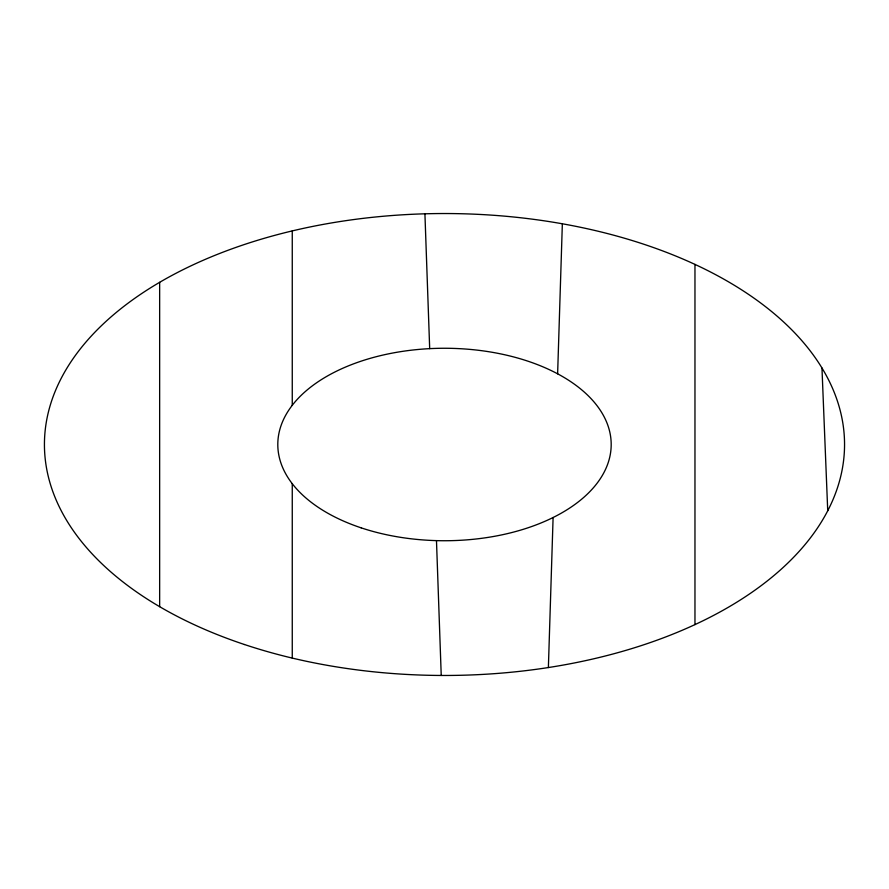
<?xml version="1.0" encoding="UTF-8"?>
<svg xmlns="http://www.w3.org/2000/svg" width="889" height="889" viewBox="0 0 889 889"><rect width="100%" height="100%" fill="white"/><g stroke="black" fill="none" stroke-linecap="round" stroke-linejoin="round"><path stroke-width="1.33" d="M548.38 667.55L553.102 517.509M557.625 373.825L562.348 223.784M821.969 368.002L827.726 510.786M424.92 213.816L429.687 348.644M436.477 540.623L441.233 675.462M694.965 264.4L694.965 624.6M292.259 230.918L292.259 405.317M292.259 483.683L292.259 658.082M159.653 282.324L159.653 606.676M361.156 527.844A166.688 96.234 0 0 0 611.188 444.5A166.688 96.234 0 0 0 361.156 361.156A166.688 96.234 0 0 0 361.156 527.844M244.475 644.525A400.05 230.962 0 0 0 844.55 444.5A400.05 230.962 0 0 0 244.475 244.475A400.05 230.962 0 0 0 244.475 644.525"/></g></svg>
